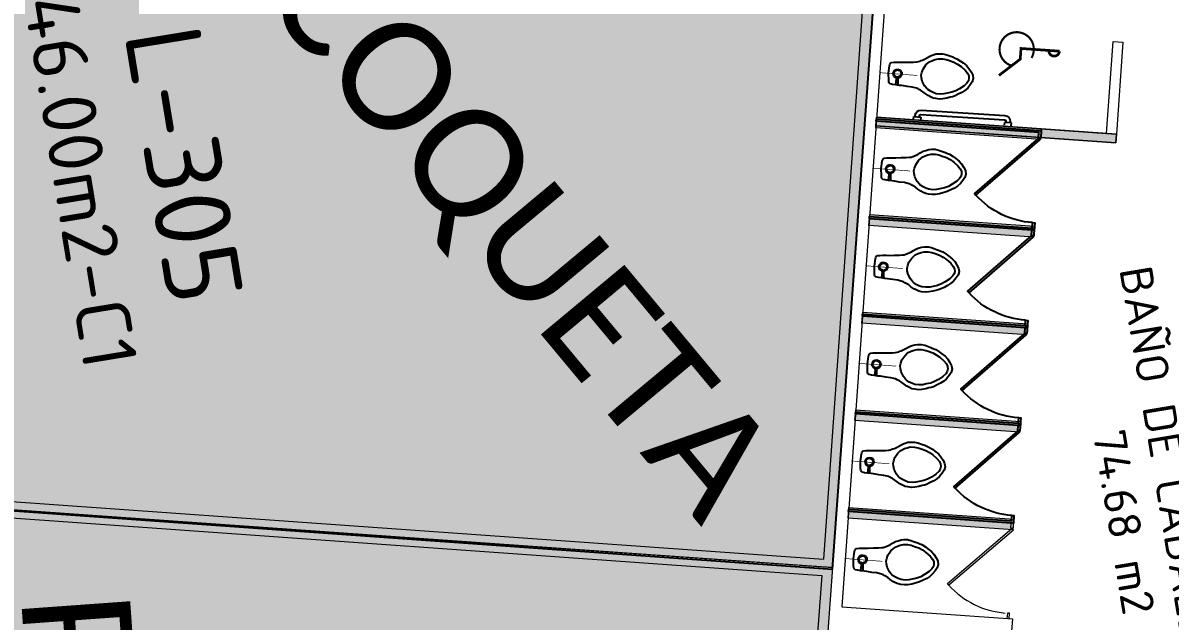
# Model space of a CAD drawing. Header units: metres. Extents: x 2 to 659295185, y -28 to 1124222152.
# Drawn here: x 655474.02 to 655484.57, y 1126540.66 to 1126546.16 of the extents above; entities that cross this region are included whole.
import ezdxf
from ezdxf.enums import TextEntityAlignment as Align

# ---------------------------------------------------------------- set-up
doc = ezdxf.new("R2010")
doc.units = ezdxf.units.M
doc.header["$MEASUREMENT"] = 0
doc.linetypes.add('CCSM_C1_CUERPO HP$0$CONTINUA', pattern=[0])
doc.linetypes.add('CONTINUA', pattern=[0])
doc.layers.get('0').update_dxf_attribs({"linetype": 'CONTINUOUS'})
for name, color, linetype, lineweight in [('- PUESTOS PARA DISCAPACITADOS', 141, 'CONTINUOUS', 0), ('LOCALES PROPIOS', 101, 'CONTINUA', 0), ('NOMBRES LOCATARIOS', 7, 'CONTINUA', 0)]:
    doc.layers.add(name, color=color, linetype=linetype, lineweight=lineweight)
for name, color, linetype in [('A-SANITARIOS', 3, 'CONTINUOUS'), ('CCSM_C1_CUERPO HP$0$A-LOCAL ID', 7, 'CONTINUOUS'), ('CCSM_C1_CUERPO HP$0$A-PARED', 2, 'CCSM_C1_CUERPO HP$0$CONTINUA'), ('CCSM_C1_CUERPO HP$0$A-SANITARIOS', 3, 'CONTINUOUS'), ('CCSM_C1_CUERPO HP$0$A-TEXTOS AREAS', 9, 'CONTINUOUS'), ('CCSM_C1_CUERPO HP$0$ID_AREA EXACTA', 7, 'CONTINUOUS'), ('CCSM_C1_CUERPO HP$0$ID_Nº LOCAL', 7, 'CONTINUOUS'), ('CCSM_C1_CUERPO HP$0$ID_RUBRO', 7, 'CONTINUOUS'), ('CCSM_C1_CUERPO HP$0$ID_USO', 7, 'CONTINUOUS'), ('CCSM_C1_CUERPO HP$0$PROPUESTAS', 7, 'CONTINUOUS')]:
    doc.layers.add(name, color=color, linetype=linetype)
doc.layers.add('CCSM_C1_CUERPO HP$0$A-AREAS COMERCIALES', color=151, linetype='CONTINUOUS', plot=False)
doc.styles.add('CCSM_C1_CUERPO HP$0$ROMANS', font='romans__.ttf')
doc.styles.get("Standard").update_dxf_attribs({"font": 'tahoma.ttf'})

# ---------------------------------------------------------------- blocks, each defined once
blk = doc.blocks.new('CCSM_C1_CUERPO HP$0$water')
at = {"linetype": 'Continuous'}
for p, q in [((-1.78, 25.69), (-2.85, 24.95)), ((-0.83, 26.23), (-1.78, 25.69)), ((0.24, 26.46), (-0.83, 26.23)), ((0.23, 25.12), (-0.56, 25.01)), ((1.01, 24.99), (0.23, 25.12)), ((1.3, 26.21), (0.24, 26.46)), ((2.24, 25.65), (1.3, 26.21)), ((3.29, 24.89), (2.24, 25.65)), ((-5, 22.17), (-5.64, 21.04)), ((-4.36, 23.23), (-5, 22.17)), ((-3.68, 24.13), (-4.36, 23.23)), ((-3.26, 22.43), (-3.98, 21.3)), ((-2.85, 24.95), (-3.68, 24.13)), ((-2.23, 23.76), (-3.26, 22.43)), ((-1.32, 24.58), (-2.23, 23.76)), ((-0.56, 25.01), (-1.32, 24.58)), ((1.76, 24.55), (1.01, 24.99)), ((2.65, 23.72), (1.76, 24.55)), ((3.67, 22.37), (2.65, 23.72)), ((4.11, 24.06), (3.29, 24.89)), ((4.36, 21.22), (3.67, 22.37)), ((4.85, 22.91), (4.11, 24.06)), ((5.4, 22.08), (4.85, 22.91)), ((6.01, 20.93), (5.4, 22.08)), ((-6.49, 18.72), (-6.77, 17.5)), ((-6.12, 19.7), (-6.49, 18.72)), ((-5.92, 20.41), (-6.12, 19.7)), ((-5.64, 21.04), (-5.92, 20.41)), ((-4.95, 18.71), (-5.24, 17.69)), ((-4.54, 20.12), (-4.95, 18.71)), ((-3.98, 21.3), (-4.54, 20.12)), ((4.9, 20.04), (4.36, 21.22)), ((5.29, 18.61), (4.9, 20.04)), ((5.55, 17.59), (5.29, 18.61)), ((6.21, 20.3), (6.01, 20.93)), ((6.48, 19.59), (6.21, 20.3)), ((6.74, 18.6), (6.48, 19.59)), ((7.09, 17.38), (6.74, 18.6)), ((-6.77, 17.5), (-6.94, 16.44)), ((-6.94, 16.44), (-6.87, 15.26)), ((-6.87, 15.26), (-6.76, 14.43)), ((-6.76, 14.43), (-6.45, 13.6)), ((-5.24, 17.69), (-5.4, 16.51)), ((-5.4, 16.51), (-5.34, 15.25)), ((-5.34, 15.25), (-5.07, 14.3)), ((5.32, 14.2), (5.61, 15.15)), ((5.7, 16.41), (5.55, 17.59)), ((5.61, 15.15), (5.7, 16.41)), ((7.02, 14.31), (7.14, 15.13)), ((7.23, 16.31), (7.09, 17.38)), ((7.14, 15.13), (7.23, 16.31)), ((-6.45, 13.6), (-6.11, 12.77)), ((-6.11, 12.77), (-5.56, 11.86)), ((-5.56, 11.86), (-5.02, 11.11)), ((-5.07, 14.3), (-4.72, 13.43)), ((-5.02, 11.11), (-4.63, 10.32)), ((-4.72, 13.43), (-4.22, 12.52)), ((-4.22, 12.52), (-3.95, 12.2)), ((-3.95, 12.2), (-3.16, 11.49)), ((-3.16, 11.49), (-1.79, 10.65)), ((1.99, 10.61), (3.37, 11.43)), ((3.37, 11.43), (4.16, 12.13)), ((4.16, 12.13), (4.44, 12.44)), ((4.44, 12.44), (4.96, 13.34)), ((4.82, 10.23), (5.22, 11.02)), ((4.96, 13.34), (5.32, 14.2)), ((5.22, 11.02), (5.77, 11.76)), ((5.77, 11.76), (6.33, 12.66)), ((6.33, 12.66), (6.7, 13.48)), ((6.7, 13.48), (7.02, 14.31)), ((-4.63, 10.32), (-4.44, 9.88)), ((-4.44, 9.88), (-4.28, 9.57)), ((-4.28, 9.57), (-4.09, 9.05)), ((-4.09, 9.05), (-4.02, 8.58)), ((-4.02, 8.58), (-3.83, 7.59)), ((-3.83, 7.59), (-3.77, 6.02)), ((-1.79, 10.65), (-0.73, 10.36)), ((-0.73, 10.36), (0.09, 10.2)), ((0.09, 10.2), (0.92, 10.35)), ((0.92, 10.35), (1.99, 10.61)), ((3.87, 5.95), (3.97, 7.52)), ((3.97, 7.52), (4.17, 8.51)), ((4.17, 8.51), (4.25, 8.98)), ((4.25, 8.98), (4.46, 9.49)), ((4.46, 9.49), (4.62, 9.8)), ((4.62, 9.8), (4.82, 10.23)), ((-3.77, 6.02), (-3.62, 4.36)), ((-3.62, 4.36), (-3.59, 3.54)), ((-0.95, 3.79), (-1.23, 3.32)), ((-0.95, 3.79), (-1.23, 3.32)), ((-0.76, 3.59), (-0.99, 3.2)), ((-0.76, 3.59), (-0.99, 3.2)), ((-0.48, 4.06), (-0.95, 3.79)), ((-0.48, 4.06), (-0.95, 3.79)), ((-0.4, 3.82), (-0.76, 3.59)), ((-0.4, 3.82), (-0.76, 3.59)), ((0.04, 4.17), (-0.48, 4.06)), ((0.04, 4.17), (-0.48, 4.06)), ((0.03, 3.9), (-0.4, 3.82)), ((0.03, 3.9), (-0.4, 3.82)), ((0.47, 3.81), (0.03, 3.9)), ((0.47, 3.81), (0.03, 3.9)), ((0.55, 4.05), (0.04, 4.17)), ((0.55, 4.05), (0.04, 4.17)), ((0.82, 3.58), (0.47, 3.81)), ((0.82, 3.58), (0.47, 3.81)), ((1.02, 3.77), (0.55, 4.05)), ((1.02, 3.77), (0.55, 4.05)), ((1.29, 3.3), (1.02, 3.77)), ((1.29, 3.3), (1.02, 3.77)), ((3.65, 3.47), (3.7, 4.3)), ((3.7, 4.3), (3.87, 5.95)), ((-3.59, 3.54), (-3.52, 2.47)), ((-3.52, 2.47), (-3.45, 1.49)), ((-1.67, 2.97), (-3.48, 3.1)), ((-3.48, 3.1), (-3.48, 2.55)), ((-3.48, 2.55), (-1.67, 2.61)), ((-3.45, 1.49), (-3.34, 0.74)), ((-3.34, 0.74), (-3.07, 0.38)), ((-3.07, 0.38), (-2.71, 0.26)), ((-2.71, 0.26), (-2.28, 0.18)), ((-2.28, 0.18), (0, 0)), ((-1.67, 2.61), (-1.67, 2.97)), ((-1.39, 2.97), (-1.67, 2.97)), ((-1.67, 2.97), (-1.67, 2.57)), ((-1.67, 2.57), (-1.39, 2.57)), ((-1.39, 2.57), (-1.39, 2.97)), ((-1.35, 3.08), (-1.36, 2.45)), ((-1.36, 2.45), (-1.16, 2.45)), ((-1.23, 3.32), (-1.35, 2.81)), ((-1.23, 3.32), (-1.35, 2.81)), ((-1.15, 3.08), (-1.35, 3.08)), ((-1.35, 2.81), (-1.24, 2.26)), ((-1.35, 2.81), (-1.24, 2.26)), ((-1.24, 2.26), (-0.97, 1.82)), ((-1.24, 2.26), (-0.97, 1.82)), ((-1.16, 2.45), (-1.15, 3.08)), ((-0.99, 3.2), (-1.12, 2.81)), ((-0.99, 3.2), (-1.12, 2.81)), ((-1.12, 2.81), (-1, 2.37)), ((-1.12, 2.81), (-1, 2.37)), ((-1, 2.37), (-0.77, 2.01)), ((-1, 2.37), (-0.77, 2.01)), ((-0.97, 1.82), (-0.5, 1.54)), ((-0.97, 1.82), (-0.5, 1.54)), ((-0.77, 2.01), (-0.42, 1.74)), ((-0.77, 2.01), (-0.42, 1.74)), ((-0.5, 1.54), (0.01, 1.42)), ((-0.5, 1.54), (0.01, 1.42)), ((-0.42, 1.74), (0.01, 1.65)), ((-0.42, 1.74), (0.01, 1.65)), ((0, 0), (2.28, 0.14)), ((0.01, 1.65), (0.45, 1.73)), ((0.01, 1.65), (0.45, 1.73)), ((0.01, 1.42), (0.53, 1.53)), ((0.01, 1.42), (0.53, 1.53)), ((0.45, 1.73), (0.81, 2)), ((0.45, 1.73), (0.81, 2)), ((0.53, 1.53), (1, 1.8)), ((0.53, 1.53), (1, 1.8)), ((0.81, 2), (1.04, 2.35)), ((0.81, 2), (1.04, 2.35)), ((1.05, 3.18), (0.82, 3.58)), ((1.05, 3.18), (0.82, 3.58)), ((1, 1.8), (1.28, 2.23)), ((1, 1.8), (1.28, 2.23)), ((1.04, 2.35), (1.17, 2.78)), ((1.04, 2.35), (1.17, 2.78)), ((1.17, 2.78), (1.05, 3.18)), ((1.17, 2.78), (1.05, 3.18)), ((1.28, 2.23), (1.4, 2.78)), ((1.28, 2.23), (1.4, 2.78)), ((1.4, 2.78), (1.29, 3.3)), ((1.4, 2.78), (1.29, 3.3)), ((2.28, 0.14), (2.72, 0.21)), ((2.72, 0.21), (3.07, 0.33)), ((3.07, 0.33), (3.35, 0.68)), ((3.35, 0.68), (3.48, 1.43)), ((3.48, 1.43), (3.57, 2.41)), ((3.57, 2.41), (3.65, 3.47))]:
    blk.add_line(p, q, dxfattribs=at)
at = {"linetype": 'Continuous', "const_width": 0.2}
blk.add_lwpolyline([(-0.09, -2.83), (-0.09, 8.98)], dxfattribs=at)
blk = doc.blocks.new('CCSM_C1_CUERPO HP$0$Cwc')
for points in [[(-0.01, -1.5), (-0.01, -1.52), (0.06, -1.52), (0.06, -1.5), (0.01, -1.5), (0.01, 0), (-0.01, 0), (-0.01, -1.5)], [(0.84, -1.5), (0.84, -1.52), (0.91, -1.52), (0.91, -1.5), (0.91, -1.5), (0.91, 0), (0.89, 0), (0.89, -1.5)], [(0.06, -1.5), (0.611, -0.949), (0.626, -0.963), (0.074, -1.514)]]:
    blk.add_lwpolyline(points, close=True)
blk.add_arc((0.06, -1.5), 0.78, 359.9913, 43.522)
at = {"layer": 'CCSM_C1_CUERPO HP$0$A-SANITARIOS', "xscale": 0.02948293166271116, "yscale": 0.02948293166271116, "zscale": 0.02948293166271116, "rotation": 180.1952537620448}
blk.add_blockref('CCSM_C1_CUERPO HP$0$water', (0.442, -0.077), dxfattribs=at)
blk = doc.blocks.new('CCSM_C1_CUERPO HP$0$IDENT LOCAL')
at = {"layer": 'CCSM_C1_CUERPO HP$0$ID_AREA EXACTA', "style": 'CCSM_C1_CUERPO HP$0$ROMANS'}
blk.add_attdef('AREA-EXACTA', text='', height=0.5, dxfattribs=at).set_placement((0, 1.245), align=Align.BOTTOM_CENTER)
at = {"layer": 'CCSM_C1_CUERPO HP$0$ID_Nº LOCAL', "style": 'CCSM_C1_CUERPO HP$0$ROMANS'}
blk.add_attdef('NºLOCAL', text='', height=0.7, dxfattribs=at).set_placement((0, 2.05), align=Align.BOTTOM_CENTER)
at = {"layer": 'CCSM_C1_CUERPO HP$0$ID_RUBRO', "style": 'CCSM_C1_CUERPO HP$0$ROMANS'}
blk.add_attdef('RUBRO', text='', height=0.35, dxfattribs=at).set_placement((0, 0.395), align=Align.BOTTOM_CENTER)
at = {"layer": 'CCSM_C1_CUERPO HP$0$ID_USO', "style": 'CCSM_C1_CUERPO HP$0$ROMANS'}
blk.add_attdef('USO', text='', height=0.35, dxfattribs=at).set_placement((0, -0.455), align=Align.BOTTOM_CENTER)
blk = doc.blocks.new('MINUSVALIDO')
at = {"color": 17}
for points, const_width in [([(0.251, 3.869), (-0.283, 3.02), (-0.678, 2.955), (-0.445, 1.532, 1), (-0.51, 1.926, 1)], 0.1), ([(-0.068, 3.362, 2.864365), (-0.29, 2.596, 2.026438)], 0.08)]:
    blk.add_lwpolyline(points, format="xyb", dxfattribs=dict(at, const_width=const_width))
blk = doc.blocks.new('water')
at = {"color": 17, "linetype": 'Continuous'}
for p, q in [((-1.78, 25.69), (-2.85, 24.95)), ((-0.83, 26.23), (-1.78, 25.69)), ((0.24, 26.46), (-0.83, 26.23)), ((0.23, 25.12), (-0.56, 25.01)), ((1.01, 24.99), (0.23, 25.12)), ((1.3, 26.21), (0.24, 26.46)), ((2.24, 25.65), (1.3, 26.21)), ((3.29, 24.89), (2.24, 25.65)), ((-5, 22.17), (-5.64, 21.04)), ((-4.36, 23.23), (-5, 22.17)), ((-3.68, 24.13), (-4.36, 23.23)), ((-3.26, 22.43), (-3.98, 21.3)), ((-2.85, 24.95), (-3.68, 24.13)), ((-2.23, 23.76), (-3.26, 22.43)), ((-1.32, 24.58), (-2.23, 23.76)), ((-0.56, 25.01), (-1.32, 24.58)), ((1.76, 24.55), (1.01, 24.99)), ((2.65, 23.72), (1.76, 24.55)), ((3.67, 22.37), (2.65, 23.72)), ((4.11, 24.06), (3.29, 24.89)), ((4.36, 21.22), (3.67, 22.37)), ((4.85, 22.91), (4.11, 24.06)), ((5.4, 22.08), (4.85, 22.91)), ((6.01, 20.93), (5.4, 22.08)), ((-6.49, 18.72), (-6.77, 17.5)), ((-6.12, 19.7), (-6.49, 18.72)), ((-5.92, 20.41), (-6.12, 19.7)), ((-5.64, 21.04), (-5.92, 20.41)), ((-4.95, 18.71), (-5.24, 17.69)), ((-4.54, 20.12), (-4.95, 18.71)), ((-3.98, 21.3), (-4.54, 20.12)), ((4.9, 20.04), (4.36, 21.22)), ((5.29, 18.61), (4.9, 20.04)), ((5.55, 17.59), (5.29, 18.61)), ((6.21, 20.3), (6.01, 20.93)), ((6.48, 19.59), (6.21, 20.3)), ((6.74, 18.6), (6.48, 19.59)), ((7.09, 17.38), (6.74, 18.6)), ((-6.77, 17.5), (-6.94, 16.44)), ((-6.94, 16.44), (-6.87, 15.26)), ((-6.87, 15.26), (-6.76, 14.43)), ((-6.76, 14.43), (-6.45, 13.6)), ((-5.24, 17.69), (-5.4, 16.51)), ((-5.4, 16.51), (-5.34, 15.25)), ((-5.34, 15.25), (-5.07, 14.3)), ((5.32, 14.2), (5.61, 15.15)), ((5.7, 16.41), (5.55, 17.59)), ((5.61, 15.15), (5.7, 16.41)), ((7.02, 14.31), (7.14, 15.13)), ((7.23, 16.31), (7.09, 17.38)), ((7.14, 15.13), (7.23, 16.31)), ((-6.45, 13.6), (-6.11, 12.77)), ((-6.11, 12.77), (-5.56, 11.86)), ((-5.56, 11.86), (-5.02, 11.11)), ((-5.07, 14.3), (-4.72, 13.43)), ((-5.02, 11.11), (-4.63, 10.32)), ((-4.72, 13.43), (-4.22, 12.52)), ((-4.22, 12.52), (-3.95, 12.2)), ((-3.95, 12.2), (-3.16, 11.49)), ((-3.16, 11.49), (-1.79, 10.65)), ((1.99, 10.61), (3.37, 11.43)), ((3.37, 11.43), (4.16, 12.13)), ((4.16, 12.13), (4.44, 12.44)), ((4.44, 12.44), (4.96, 13.34)), ((4.82, 10.23), (5.22, 11.02)), ((4.96, 13.34), (5.32, 14.2)), ((5.22, 11.02), (5.77, 11.76)), ((5.77, 11.76), (6.33, 12.66)), ((6.33, 12.66), (6.7, 13.48)), ((6.7, 13.48), (7.02, 14.31)), ((-4.63, 10.32), (-4.44, 9.88)), ((-4.44, 9.88), (-4.28, 9.57)), ((-4.28, 9.57), (-4.09, 9.05)), ((-4.09, 9.05), (-4.02, 8.58)), ((-4.02, 8.58), (-3.83, 7.59)), ((-3.83, 7.59), (-3.77, 6.02)), ((-1.79, 10.65), (-0.73, 10.36)), ((-0.73, 10.36), (0.09, 10.2)), ((0.09, 10.2), (0.92, 10.35)), ((0.92, 10.35), (1.99, 10.61)), ((3.87, 5.95), (3.97, 7.52)), ((3.97, 7.52), (4.17, 8.51)), ((4.17, 8.51), (4.25, 8.98)), ((4.25, 8.98), (4.46, 9.49)), ((4.46, 9.49), (4.62, 9.8)), ((4.62, 9.8), (4.82, 10.23)), ((-3.77, 6.02), (-3.62, 4.36)), ((-3.62, 4.36), (-3.59, 3.54)), ((-0.95, 3.79), (-1.23, 3.32)), ((-0.95, 3.79), (-1.23, 3.32)), ((-0.76, 3.59), (-0.99, 3.2)), ((-0.76, 3.59), (-0.99, 3.2)), ((-0.48, 4.06), (-0.95, 3.79)), ((-0.48, 4.06), (-0.95, 3.79)), ((-0.4, 3.82), (-0.76, 3.59)), ((-0.4, 3.82), (-0.76, 3.59)), ((0.04, 4.17), (-0.48, 4.06)), ((0.04, 4.17), (-0.48, 4.06)), ((0.03, 3.9), (-0.4, 3.82)), ((0.03, 3.9), (-0.4, 3.82)), ((0.47, 3.81), (0.03, 3.9)), ((0.47, 3.81), (0.03, 3.9)), ((0.55, 4.05), (0.04, 4.17)), ((0.55, 4.05), (0.04, 4.17)), ((0.82, 3.58), (0.47, 3.81)), ((0.82, 3.58), (0.47, 3.81)), ((1.02, 3.77), (0.55, 4.05)), ((1.02, 3.77), (0.55, 4.05)), ((1.29, 3.3), (1.02, 3.77)), ((1.29, 3.3), (1.02, 3.77)), ((3.65, 3.47), (3.7, 4.3)), ((3.7, 4.3), (3.87, 5.95)), ((-3.59, 3.54), (-3.52, 2.47)), ((-3.52, 2.47), (-3.45, 1.49)), ((-1.67, 2.97), (-3.48, 3.1)), ((-3.48, 3.1), (-3.48, 2.55)), ((-3.48, 2.55), (-1.67, 2.61)), ((-3.45, 1.49), (-3.34, 0.74)), ((-3.34, 0.74), (-3.07, 0.38)), ((-3.07, 0.38), (-2.71, 0.26)), ((-2.71, 0.26), (-2.28, 0.18)), ((-2.28, 0.18), (0, 0)), ((-1.67, 2.61), (-1.67, 2.97)), ((-1.39, 2.97), (-1.67, 2.97)), ((-1.67, 2.97), (-1.67, 2.57)), ((-1.67, 2.57), (-1.39, 2.57)), ((-1.39, 2.57), (-1.39, 2.97)), ((-1.35, 3.08), (-1.36, 2.45)), ((-1.36, 2.45), (-1.16, 2.45)), ((-1.23, 3.32), (-1.35, 2.81)), ((-1.23, 3.32), (-1.35, 2.81)), ((-1.15, 3.08), (-1.35, 3.08)), ((-1.35, 2.81), (-1.24, 2.26)), ((-1.35, 2.81), (-1.24, 2.26)), ((-1.24, 2.26), (-0.97, 1.82)), ((-1.24, 2.26), (-0.97, 1.82)), ((-1.16, 2.45), (-1.15, 3.08)), ((-0.99, 3.2), (-1.12, 2.81)), ((-0.99, 3.2), (-1.12, 2.81)), ((-1.12, 2.81), (-1, 2.37)), ((-1.12, 2.81), (-1, 2.37)), ((-1, 2.37), (-0.77, 2.01)), ((-1, 2.37), (-0.77, 2.01)), ((-0.97, 1.82), (-0.5, 1.54)), ((-0.97, 1.82), (-0.5, 1.54)), ((-0.77, 2.01), (-0.42, 1.74)), ((-0.77, 2.01), (-0.42, 1.74)), ((-0.5, 1.54), (0.01, 1.42)), ((-0.5, 1.54), (0.01, 1.42)), ((-0.42, 1.74), (0.01, 1.65)), ((-0.42, 1.74), (0.01, 1.65)), ((0, 0), (2.28, 0.14)), ((0.01, 1.65), (0.45, 1.73)), ((0.01, 1.65), (0.45, 1.73)), ((0.01, 1.42), (0.53, 1.53)), ((0.01, 1.42), (0.53, 1.53)), ((0.45, 1.73), (0.81, 2)), ((0.45, 1.73), (0.81, 2)), ((0.53, 1.53), (1, 1.8)), ((0.53, 1.53), (1, 1.8)), ((0.81, 2), (1.04, 2.35)), ((0.81, 2), (1.04, 2.35)), ((1.05, 3.18), (0.82, 3.58)), ((1.05, 3.18), (0.82, 3.58)), ((1, 1.8), (1.28, 2.23)), ((1, 1.8), (1.28, 2.23)), ((1.04, 2.35), (1.17, 2.78)), ((1.04, 2.35), (1.17, 2.78)), ((1.17, 2.78), (1.05, 3.18)), ((1.17, 2.78), (1.05, 3.18)), ((1.28, 2.23), (1.4, 2.78)), ((1.28, 2.23), (1.4, 2.78)), ((1.4, 2.78), (1.29, 3.3)), ((1.4, 2.78), (1.29, 3.3)), ((2.28, 0.14), (2.72, 0.21)), ((2.72, 0.21), (3.07, 0.33)), ((3.07, 0.33), (3.35, 0.68)), ((3.35, 0.68), (3.48, 1.43)), ((3.48, 1.43), (3.57, 2.41)), ((3.57, 2.41), (3.65, 3.47))]:
    blk.add_line(p, q, dxfattribs=at)
at = {"color": 17, "linetype": 'Continuous', "const_width": 0.2}
blk.add_lwpolyline([(-0.09, -2.83), (-0.09, 8.98)], dxfattribs=at)
blk = doc.blocks.new('A$C477957CC')
at = {"color": 17}
for p, q in [((0, 0.025), (0.064, 0.025)), ((0, 0), (0, 0.025)), ((0.013, 0.025), (0.013, 0.037)), ((0.052, 0.025), (0.052, 0.037)), ((0.064, 0.089), (0.836, 0.089)), ((0.064, 0.05), (0.836, 0.05)), ((0.064, 0.025), (0.064, 0)), ((0.836, 0.025), (0.836, 0)), ((0.9, 0.025), (0.836, 0.025)), ((0.848, 0.037), (0.848, 0.025)), ((0.887, 0.037), (0.887, 0.025)), ((0.9, 0), (0.9, 0.025))]:
    blk.add_line(p, q, dxfattribs=at)
at = {"color": 17, "extrusion": (0, 0, -1)}
for centre, major_axis, start_param, end_param in [((0.064, 0.037), (-0.0366, 0.0366), 5.497787, 7.068583), ((0.064, 0.037), (-0.00898, 0.00898), 5.497787, 7.068583), ((0.836, 0.037), (-0.0366, 0.0366), 0.785398, 2.356194), ((0.836, 0.037), (-0.00898, 0.00898), 0.785398, 2.356194)]:
    blk.add_ellipse(centre, major_axis=major_axis, ratio=1, start_param=start_param, end_param=end_param, dxfattribs=at)

msp = doc.modelspace()

# ---------------------------------------------------------------- hatches: boundary and pattern name
at = {"layer": 'CCSM_C1_CUERPO HP$0$PROPUESTAS', "lineweight": 5, "ltscale": 0.5}
h = msp.add_hatch(color=256, dxfattribs=at)
edge = h.paths.add_edge_path(flags=17)
edge.add_line((655484.0479, 1126545.9874), (655484.1377, 1126545.9809))
edge.add_line((655484.1377, 1126545.9809), (655484.0779, 1126545.1357))
edge.add_line((655484.0779, 1126545.1357), (655483.988, 1126545.142))
edge.add_line((655483.988, 1126545.142), (655484.0479, 1126545.9874))
edge.add_line((655484.0479, 1126545.9874), (655484.1377, 1126545.9809))
h.paths.add_polyline_path([(655484.1377, 1126545.9809), (655484.0779, 1126545.1357), (655483.988, 1126545.142), (655484.0479, 1126545.9874)], flags=17)
edge = h.paths.add_edge_path()
edge.add_line((655481.8615, 1126545.2123), (655484.072, 1126545.0557))
edge.add_line((655484.072, 1126545.0557), (655484.0776, 1126545.1355))
edge.add_line((655484.0776, 1126545.1355), (655481.8713, 1126545.2918))
edge.add_line((655481.8713, 1126545.2918), (655481.8657, 1126545.212))
for points in [[(655481.8716, 1126545.2921), (655483.3875, 1126545.1847), (655483.3793, 1126545.085), (655481.8634, 1126545.1924)], [(655481.8079, 1126544.3944), (655483.3238, 1126544.287), (655483.3156, 1126544.1873), (655481.7997, 1126544.2947)], [(655481.7442, 1126543.4966), (655483.2601, 1126543.3892), (655483.2519, 1126543.2896), (655481.736, 1126543.397)], [(655481.6805, 1126542.5989), (655483.1964, 1126542.4915), (655483.1882, 1126542.3918), (655481.6723, 1126542.4992)], [(655481.6168, 1126541.7012), (655483.1327, 1126541.5938), (655483.1245, 1126541.4941), (655481.6086, 1126541.6015)]]:
    msp.add_hatch(color=256, dxfattribs=at).paths.add_polyline_path(points)
h = msp.add_hatch(color=256, dxfattribs=at)
h.paths.add_polyline_path([(655482.2969, 1126545.1814), (655482.2806, 1126545.2628), (655482.1795, 1126545.2699), (655482.1243, 1126545.1936)])
h.paths.add_polyline_path([(655483.873, 1126545.0698), (655483.8978, 1126545.1482), (655483.6732, 1126545.1641), (655483.7006, 1126545.082)])
h.paths.add_polyline_path([(655483.7006, 1126545.082), (655483.6732, 1126545.1641), (655483.5052, 1126545.176), (655483.4656, 1126545.0986)])
h.paths.add_polyline_path([(655483.4656, 1126545.0986), (655483.5052, 1126545.176), (655483.2261, 1126545.1958), (655483.2738, 1126545.1122)])
h.paths.add_polyline_path([(655483.2738, 1126545.1122), (655483.2261, 1126545.1958), (655483.0391, 1126545.209), (655482.9797, 1126545.133)])
h.paths.add_polyline_path([(655482.9797, 1126545.133), (655483.0391, 1126545.209), (655482.7428, 1126545.23), (655482.753, 1126545.1491)])
h.paths.add_polyline_path([(655482.753, 1126545.1491), (655482.7428, 1126545.23), (655482.6127, 1126545.2392), (655482.5719, 1126545.1619)])
h.paths.add_polyline_path([(655482.5719, 1126545.1619), (655482.6127, 1126545.2392), (655482.2806, 1126545.2628), (655482.2969, 1126545.1814)])
h.paths.add_polyline_path([(655482.1243, 1126545.1936), (655482.1795, 1126545.2699), (655481.8713, 1126545.2918), (655481.8657, 1126545.212)])
h.paths.add_polyline_path([(655484.072, 1126545.0557), (655484.0776, 1126545.1355), (655483.8978, 1126545.1482), (655483.873, 1126545.0698)])
at = {"layer": 'LOCALES PROPIOS'}
msp.add_hatch(color=101, dxfattribs=at).paths.add_polyline_path([(655471.5963, 1126547.769), (655471.7721, 1126543.6331), (655471.8741, 1126541.8303), (655481.4656, 1126541.1468), (655481.9023, 1126547.1415), (655480.6607, 1126547.241), (655480.6424, 1126547.0217)])
h = msp.add_hatch(color=101, dxfattribs=at)
edge = h.paths.add_edge_path()
edge.add_line((655476.3204, 1126532.6129), (655472.4484, 1126533.7057))
edge.add_arc((655882.9889, 1126567.0304), 411.8908, 183.508618, 184.64068, ccw=False)
edge.add_line((655471.8701, 1126541.8232), (655481.4645, 1126541.1335))
edge.add_arc((657099.0744, 1126421.7855), 1622.0067, 175.7803361, 175.9936373)
edge.add_line((655481.0314, 1126535.1107), (655476.5268, 1126535.4346))
edge.add_line((655476.5268, 1126535.4346), (655476.3204, 1126532.6129))

# ---------------------------------------------------------------- linework, layer by layer
msp.add_lwpolyline([(655471.5953, 1126547.7549), (655471.7711, 1126543.6191), (655471.8731, 1126541.8163), (655481.4645, 1126541.1328), (655481.9013, 1126547.1275), (655480.6597, 1126547.227), (655480.6414, 1126547.0077), (655471.5953, 1126547.7549)])
at = {"layer": 'CCSM_C1_CUERPO HP$0$A-AREAS COMERCIALES', "lineweight": 5}
for points in [[(655471.5953, 1126547.7549), (655480.6414, 1126547.0081), (655480.6597, 1126547.227), (655481.9013, 1126547.1274), (655481.4656, 1126541.1468), (655481.3618, 1126541.1544), (655471.8701, 1126541.8232, -0.0063123), (655471.5953, 1126547.7549)], [(655471.8727, 1126541.823), (655481.4656, 1126541.1468), (655481.0581, 1126535.5546), (655481.0255, 1126535.0381), (655479.8018, 1126535.1231), (655479.4026, 1126535.1468), (655476.5958, 1126535.3544), (655476.4007, 1126532.6866), (655476.39, 1126532.5452, -0.0203796), (655472.5277, 1126533.318, -0.0085567), (655471.874, 1126541.8004)]]:
    msp.add_lwpolyline(points, format="xyb", close=True, dxfattribs=at)
at = {"layer": 'CCSM_C1_CUERPO HP$0$A-PARED', "lineweight": 5}
for p, q in [((655481.7964, 1126547.0645), (655481.382, 1126541.2237)), ((655481.9959, 1126547.05), (655481.5514, 1126540.7857)), ((655471.8682, 1126541.8989), (655481.382, 1126541.2237)), ((655471.8771, 1126541.7479), (655481.3662, 1126541.0745)), ((655481.3662, 1126541.0745), (655480.9802, 1126535.6344)), ((655481.5514, 1126540.7857), (655483.1206, 1126540.6744)), ((655481.5514, 1126540.7857), (655483.1206, 1126540.6744)), ((655483.1206, 1126540.6744), (655483.1097, 1126540.5247))]:
    msp.add_line(p, q, dxfattribs=at)
at = {"layer": 'CCSM_C1_CUERPO HP$0$A-SANITARIOS', "lineweight": 5}
for points in [[(655483.1301, 1126541.5559), (655483.1264, 1126541.5059), (655483.1065, 1126541.5074), (655483.1102, 1126541.5574), (655483.1102, 1126541.5574)], [(655483.1301, 1126541.5559), (655483.1264, 1126541.5059), (655483.1065, 1126541.5074), (655483.1102, 1126541.5574), (655483.1102, 1126541.5574)], [(655483.0907, 1126540.6765), (655483.0944, 1126540.7265), (655483.0745, 1126540.7279), (655483.0708, 1126540.678)], [(655483.0907, 1126540.6765), (655483.0944, 1126540.7265), (655483.0745, 1126540.7279), (655483.0708, 1126540.678)]]:
    msp.add_lwpolyline(points, dxfattribs=at)
msp.add_lwpolyline([(655482.5359, 1126540.9858), (655482.5227, 1126541.0009), (655483.1165, 1126541.5067), (655483.1295, 1126541.4914)], close=True, dxfattribs=at)
msp.add_arc((655483.1165, 1126541.5067), 0.78, 221.89954, 265.42154, dxfattribs=at)
at = {"layer": 'CCSM_C1_CUERPO HP$0$PROPUESTAS', "lineweight": 5, "ltscale": 0.5}
for points in [[(655484.0479, 1126545.9874), (655484.1377, 1126545.9809), (655484.0779, 1126545.1357), (655483.988, 1126545.142), (655484.0479, 1126545.9874), (655484.1377, 1126545.9809)], [(655481.8615, 1126545.2123), (655484.072, 1126545.0557), (655484.0776, 1126545.1355), (655481.8713, 1126545.2918), (655481.8657, 1126545.212)], [(655483.9878, 1126545.1418), (655483.9878, 1126545.1418), (655484.0776, 1126545.1355), (655484.072, 1126545.0557), (655481.8655, 1126545.212), (655481.8713, 1126545.2918), (655483.9878, 1126545.1418)]]:
    msp.add_lwpolyline(points, dxfattribs=at)
for points in [[(655481.8716, 1126545.2921), (655483.3875, 1126545.1847), (655483.3793, 1126545.085), (655481.8634, 1126545.1924)], [(655481.8716, 1126545.2921), (655483.3875, 1126545.1847), (655483.3793, 1126545.085), (655481.8634, 1126545.1924)], [(655481.8079, 1126544.3944), (655483.3238, 1126544.287), (655483.3156, 1126544.1873), (655481.7997, 1126544.2947)], [(655481.8079, 1126544.3944), (655483.3238, 1126544.287), (655483.3156, 1126544.1873), (655481.7997, 1126544.2947)], [(655481.7442, 1126543.4966), (655483.2601, 1126543.3892), (655483.2519, 1126543.2896), (655481.736, 1126543.397)], [(655481.7442, 1126543.4966), (655483.2601, 1126543.3892), (655483.2519, 1126543.2896), (655481.736, 1126543.397)], [(655481.6805, 1126542.5989), (655483.1964, 1126542.4915), (655483.1882, 1126542.3918), (655481.6723, 1126542.4992)], [(655481.6805, 1126542.5989), (655483.1964, 1126542.4915), (655483.1882, 1126542.3918), (655481.6723, 1126542.4992)], [(655481.6168, 1126541.7012), (655483.1327, 1126541.5938), (655483.1245, 1126541.4941), (655481.6086, 1126541.6015)], [(655481.6168, 1126541.7012), (655483.1327, 1126541.5938), (655483.1245, 1126541.4941), (655481.6086, 1126541.6015)]]:
    msp.add_lwpolyline(points, close=True, dxfattribs=at)

# ---------------------------------------------------------------- block references
at = {"layer": '- PUESTOS PARA DISCAPACITADOS', "color": 17, "xscale": -0.2461671021612891, "yscale": 0.2461671021301299, "zscale": 0.2461671022206147, "rotation": 95.26135148054237}
msp.add_blockref('MINUSVALIDO', (655483.9397, 1126545.8233), dxfattribs=at)
at = {"layer": 'A-SANITARIOS', "color": 17, "xscale": -0.02948293173653065, "yscale": 0.02948293182998896, "zscale": 0.02948293166271116, "rotation": 265.7585599546568}
msp.add_blockref('water', (655481.9823, 1126545.6967), dxfattribs=at)
at = {"layer": 'A-SANITARIOS', "color": 17, "rotation": 356.2562820890006}
msp.add_blockref('A$C477957CC', (655482.2115, 1126545.271), dxfattribs=at)
at = {"layer": 'CCSM_C1_CUERPO HP$0$A-LOCAL ID', "lineweight": 5}
ref = msp.add_blockref('CCSM_C1_CUERPO HP$0$IDENT LOCAL', (655472.9232, 1126544.4322), dxfattribs=dict(at, rotation=279.3084512798494))
ref.add_attrib('NºLOCAL', 'L-305', dxfattribs={"layer": 'CCSM_C1_CUERPO HP$0$ID_Nº LOCAL', "height": 0.7, "rotation": 279.30845, "style": 'CCSM_C1_CUERPO HP$0$ROMANS'}).set_placement((655474.9462, 1126544.7638), align=Align.BOTTOM_CENTER)
ref.add_attrib('AREA-EXACTA', '46.00m2-C1', dxfattribs={"layer": 'CCSM_C1_CUERPO HP$0$ID_AREA EXACTA', "height": 0.5, "rotation": 279.30845, "style": 'CCSM_C1_CUERPO HP$0$ROMANS'}).set_placement((655474.1521, 1126544.6337), align=Align.BOTTOM_CENTER)
at = {"layer": 'CCSM_C1_CUERPO HP$0$A-SANITARIOS', "lineweight": 5, "xscale": -1, "rotation": 85.94096634721156}
for p in [(655481.8692, 1126545.2644), (655481.8692, 1126545.2644), (655481.8055, 1126544.3667), (655481.8055, 1126544.3667), (655481.7418, 1126543.469), (655481.7418, 1126543.469), (655481.6781, 1126542.5712), (655481.6781, 1126542.5712)]:
    msp.add_blockref('CCSM_C1_CUERPO HP$0$Cwc', p, dxfattribs=at)
at = {"layer": 'CCSM_C1_CUERPO HP$0$A-SANITARIOS', "lineweight": 5, "xscale": -0.0294829315463051, "yscale": 0.02948293159715831, "zscale": 0.02948293150576935, "rotation": 265.7457124255628}
msp.add_blockref('CCSM_C1_CUERPO HP$0$water', (655481.6598, 1126541.2273), dxfattribs=at)
msp.add_blockref('CCSM_C1_CUERPO HP$0$water', (655481.6598, 1126541.2273), dxfattribs=at)

# ---------------------------------------------------------------- texts
at = {"layer": 'CCSM_C1_CUERPO HP$0$A-TEXTOS AREAS', "lineweight": 5, "char_height": 0.3, "width": 7.886024, "attachment_point": 5, "rotation": 279.46071, "style": 'CCSM_C1_CUERPO HP$0$ROMANS'}
for s, insert in [('BAÑO DE CABALLEROS', (655484.6192, 1126541.7089)), ('74.68 m2', (655484.1471, 1126541.566))]:
    msp.add_mtext(s, dxfattribs=dict(at, insert=insert))
at = {"layer": 'NOMBRES LOCATARIOS', "char_height": 1, "attachment_point": 1}
for s, insert, rotation in [('{\\fCalibri|b0|i0|c0|p34;\\C7;COQUETA}', (655476.9747, 1126547.0216), 309.81809), ('{\\fCalibri|b0|i0|c0|p34;\\C7;PERFUMES \\PFACTORY}', (655474.9946, 1126540.9493, 420.665), 274.11665)]:
    msp.add_mtext_dynamic_manual_height_columns(s, width=8.075454, gutter_width=25, heights=[0], dxfattribs=dict(at, insert=insert, rotation=rotation))

doc.saveas('drawing.dxf')
